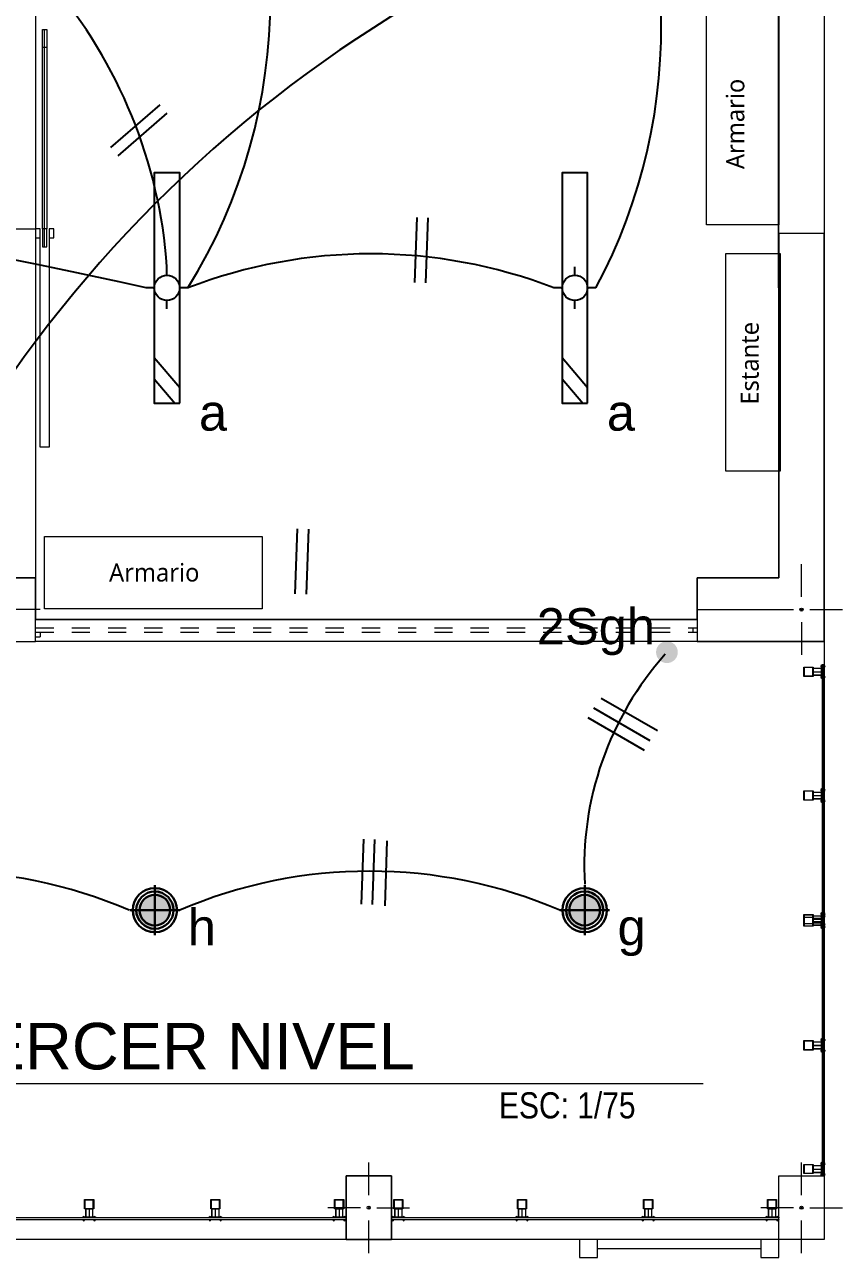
# Model space of a CAD drawing. Header units: metres. Extents: x -17 to 101, y 0 to 79.
# Drawn here: x 30.81 to 35.32, y 19.44 to 26.24 of the extents above; entities that cross this region are included whole.
import ezdxf

# ---------------------------------------------------------------- set-up
doc = ezdxf.new("R2010")
doc.units = ezdxf.units.M
doc.set_wipeout_variables(frame=1)
for name, pattern in [('CONTINUA', [0]), ('DASHED2', [0.375, 0.25, -0.125]), ('HIDDEN2', [0.1875, 0.125, -0.0625])]:
    doc.linetypes.add(name, pattern=pattern)
for name, color, linetype, lineweight in [('ALUMBRADO', 1, 'Continuous', 30), ('Cotas varias El', 253, 'Continuous', 13), ('TOMACORRIENTE', 5, 'HIDDEN2', 30)]:
    doc.layers.add(name, color=color, linetype=linetype, lineweight=lineweight)
doc.styles.add('fina', font='techl___.ttf')
doc.styles.add('Generales', font='trebuc.ttf', dxfattribs={"height": 0.1})
doc.styles.get("Standard").update_dxf_attribs({"font": 'arial.ttf'})
doc.styles.add('TITULOS', font='swissek.ttf')

# ---------------------------------------------------------------- blocks, each defined once
blk = doc.blocks.new('ADOSADO')
at = {"color": 1, "lineweight": 25}
blk.add_wipeout([(-0.63, 0.015), (0.64, 0.015), (0.64, 0.155), (-0.63, 0.155)], dxfattribs=at).dxf.layer = 'ALUMBRADO'
at = {"layer": 'ALUMBRADO', "color": 1, "lineweight": 25}
blk.add_lwpolyline([(-0.63, 0.015), (0.64, 0.015), (0.64, 0.155), (-0.63, 0.155)], close=True, dxfattribs=at)
at = {"layer": 'ALUMBRADO', "lineweight": 25}
for points in [[(-0.4959, 0.155), (-0.63, 0.0409)], [(-0.3794, 0.155), (-0.5438, 0.015)], [(0.005, 0.1548), (0.005, 0.2007)], [(-0.1107, 0.085), (-0.0648, 0.085)], [(0.0748, 0.085), (0.1207, 0.085)], [(0.005, -0.0307), (0.005, 0.0152)]]:
    blk.add_lwpolyline(points, dxfattribs=at)
blk.add_circle((0.005, 0.085), 0.0698, dxfattribs=at)
blk = doc.blocks.new('LED PASILLO')
at = {"layer": 'ALUMBRADO'}
h = blk.add_hatch(color=202, dxfattribs=at)
h.dxf.hatch_style = 1
edge = h.paths.add_edge_path()
edge.add_line((0, 0.1376), (0, -0.1376))
edge.add_line((-0.1376, 0), (0.1376, 0))
edge = h.paths.add_edge_path()
edge.add_line((0, 0), (0, 0.0845))
edge.add_arc((0, 0), 0.0845, 90, 180)
edge.add_line((-0.0845, 0), (0, 0))
edge = h.paths.add_edge_path()
edge.add_line((0.0845, 0), (0, 0))
edge.add_line((0, 0), (0, -0.0845))
edge.add_arc((0, 0), 0.0845, 270, 360)
at = {"layer": 'ALUMBRADO', "color": 202}
for points in [[(0, 0.1376), (0, -0.1376)], [(-0.1376, 0), (0.1376, 0)]]:
    blk.add_lwpolyline(points, dxfattribs=at)
for radius in [0.1222, 0.1028, 0.0845]:
    blk.add_circle((0, 0), radius, dxfattribs=at)

msp = doc.modelspace()

# ---------------------------------------------------------------- hatches: boundary and pattern name
at = {"layer": 'ALUMBRADO', "lineweight": 25}
h = msp.add_hatch(color=102, dxfattribs=at)
h.dxf.hatch_style = 1
h.paths.add_polyline_path([(34.2911, 22.7741, -1), (34.4111, 22.7741, -1)])

# ---------------------------------------------------------------- linework, layer by layer
at = {"layer": 'ALUMBRADO', "color": 114, "lineweight": 25}
for points in [[(31.2837, 25.5594), (31.5551, 25.7943)], [(31.3238, 25.5128), (31.5952, 25.7477)], [(32.9607, 24.8139), (32.9731, 25.1726)], [(33.0221, 24.8116), (33.0345, 25.1703)], [(32.3014, 23.0968), (32.3138, 23.4554)], [(32.3628, 23.0945), (32.3752, 23.4532)], [(34.2996, 22.34), (33.9887, 22.5193)], [(34.259, 22.2853), (33.9481, 22.4646)], [(34.2281, 22.2321), (33.9172, 22.4115)], [(32.6663, 21.3838), (32.6787, 21.7425)], [(32.7277, 21.3815), (32.7401, 21.7402)], [(32.7963, 21.3749), (32.8086, 21.7336)]]:
    msp.add_lwpolyline(points, dxfattribs=at)
at = {"layer": 'ALUMBRADO', "lineweight": 25}
for centre, radius, start, end in [((35.6553, 21.5902), 1.7605, 138.25876, 183.1468), ((30.3371, 18.905), 2.6607, 66.80916, 113.19026), ((32.7121, 18.905), 2.6607, 66.80916, 113.19026)]:
    msp.add_arc(centre, radius, start, end, dxfattribs=at)
at = {"layer": 'Cotas varias El', "linetype": 'Continuous'}
for p, q in [((30.9186, 25.0098), (30.9186, 26.2098)), ((30.9061, 25.1098), (30.9061, 26.1098)), ((30.9311, 26.1098), (30.9311, 25.1098)), ((30.9186, 25.1848), (30.9186, 25.8348)), ((30.8936, 25.1098), (30.8686, 25.1098)), ((30.8686, 25.1098), (30.8686, 25.0598)), ((30.8936, 25.0598), (30.8936, 25.1098)), ((30.9686, 25.1098), (30.9436, 25.1098)), ((30.9436, 25.1098), (30.9436, 25.0598)), ((30.9686, 25.0598), (30.9686, 25.1098)), ((30.8686, 25.0598), (30.8936, 25.0598)), ((30.8686, 25.0598), (30.8936, 25.0598)), ((30.8686, 25.0598), (30.8936, 25.0598)), ((30.8936, 23.9048), (30.8936, 25.0598)), ((30.9436, 25.0598), (30.9436, 23.9048)), ((30.9436, 25.0598), (30.9686, 25.0598)), ((30.9436, 25.0598), (30.9686, 25.0598)), ((30.9436, 25.0598), (30.9686, 25.0598)), ((30.9436, 23.9048), (30.8936, 23.9048)), ((35.0936, 23.0789), (35.0936, 23.2589)), ((30.8686, 22.8339), (30.8686, 23.0839)), ((30.8936, 23.0089), (30.3636, 23.0089)), ((34.5186, 23.0089), (35.0486, 23.0089)), ((35.1386, 23.0089), (35.3186, 23.0089)), ((34.5186, 22.9539), (30.8686, 22.9539)), ((35.0936, 22.9389), (35.0936, 22.7589)), ((30.8686, 22.8839), (30.8936, 22.8839)), ((30.8686, 22.8339), (30.8686, 22.8589)), ((30.8686, 22.8589), (30.8936, 22.8589)), ((30.8686, 22.8339), (30.8686, 22.8589)), ((30.8936, 22.8839), (30.8936, 22.8589)), ((34.4936, 22.9091), (34.4936, 22.8841)), ((34.5186, 22.8339), (30.8686, 22.8339)), ((30.8936, 22.8339), (30.8686, 22.8339)), ((32.7061, 19.779), (32.7061, 19.959)), ((35.0936, 19.7789), (35.0936, 19.9589)), ((32.6611, 19.709), (32.4811, 19.709)), ((32.7511, 19.709), (32.9311, 19.709)), ((35.0486, 19.7089), (34.8686, 19.7089)), ((35.1386, 19.7089), (35.3186, 19.7089)), ((32.7061, 19.459), (32.7061, 19.639)), ((35.0936, 19.4589), (35.0936, 19.6389)), ((33.8686, 19.5339), (33.8686, 19.435)), ((33.9675, 19.5339), (33.8686, 19.5339)), ((33.9675, 19.435), (33.9675, 19.5339)), ((34.8697, 19.5339), (34.8697, 19.435)), ((34.9686, 19.5339), (34.8697, 19.5339)), ((34.9686, 19.435), (34.9686, 19.5339)), ((33.8686, 19.435), (33.9675, 19.435)), ((34.8697, 19.435), (34.9686, 19.435))]:
    msp.add_line(p, q, dxfattribs=at)
at = {"layer": 'Cotas varias El', "linetype": 'DASHED2', "ltscale": 0.3}
for p, q in [((30.8686, 22.9091), (34.5186, 22.9091)), ((30.8686, 22.8841), (34.5186, 22.8841))]:
    msp.add_line(p, q, dxfattribs=at)
at = {"layer": 'Cotas varias El'}
for p, q in [((35.1573, 22.6471), (35.1573, 22.6852)), ((35.1573, 22.6852), (35.204, 22.6852)), ((35.1573, 22.6852), (35.204, 22.6852)), ((35.1573, 22.6471), (35.1573, 22.6852)), ((35.1573, 22.6852), (35.204, 22.6852)), ((35.1573, 22.6852), (35.204, 22.6852)), ((35.1573, 22.6662), (35.204, 22.6662)), ((35.1573, 22.6662), (35.204, 22.6662)), ((35.204, 22.6852), (35.204, 22.6471)), ((35.204, 22.6852), (35.204, 22.6471)), ((35.204, 22.6471), (35.1573, 22.6471)), ((35.1573, 22.6471), (35.204, 22.6471)), ((35.204, 22.6471), (35.1573, 22.6471)), ((35.1573, 22.6471), (35.204, 22.6471)), ((35.1573, 21.9642), (35.1573, 22.0023)), ((35.1573, 22.0023), (35.204, 22.0023)), ((35.1573, 22.0023), (35.204, 22.0023)), ((35.1573, 21.9642), (35.1573, 22.0023)), ((35.1573, 22.0023), (35.204, 22.0023)), ((35.1573, 22.0023), (35.204, 22.0023)), ((35.1573, 21.9642), (35.1573, 22.0023)), ((35.1573, 22.0023), (35.204, 22.0023)), ((35.1573, 22.0023), (35.204, 22.0023)), ((35.1573, 21.9642), (35.1573, 22.0023)), ((35.1573, 22.0023), (35.204, 22.0023)), ((35.1573, 22.0023), (35.204, 22.0023)), ((35.1573, 21.9833), (35.204, 21.9833)), ((35.1573, 21.9833), (35.204, 21.9833)), ((35.1573, 21.9833), (35.204, 21.9833)), ((35.1573, 21.9833), (35.204, 21.9833)), ((35.204, 22.0023), (35.204, 21.9642)), ((35.204, 22.0023), (35.204, 21.9642)), ((35.204, 22.0023), (35.204, 21.9642)), ((35.204, 22.0023), (35.204, 21.9642)), ((35.204, 21.9642), (35.1573, 21.9642)), ((35.1573, 21.9642), (35.204, 21.9642)), ((35.204, 21.9642), (35.1573, 21.9642)), ((35.1573, 21.9642), (35.204, 21.9642)), ((35.204, 21.9642), (35.1573, 21.9642)), ((35.1573, 21.9642), (35.204, 21.9642)), ((35.204, 21.9642), (35.1573, 21.9642)), ((35.1573, 21.9642), (35.204, 21.9642)), ((35.1573, 21.2813), (35.1573, 21.3194)), ((35.1573, 21.3194), (35.204, 21.3194)), ((35.1573, 21.3194), (35.204, 21.3194)), ((35.1573, 21.2813), (35.1573, 21.3194)), ((35.1573, 21.3194), (35.204, 21.3194)), ((35.1573, 21.3194), (35.204, 21.3194)), ((35.1573, 21.2682), (35.1573, 21.3063)), ((35.1573, 21.3063), (35.204, 21.3063)), ((35.1573, 21.3063), (35.204, 21.3063)), ((35.1573, 21.2682), (35.1573, 21.3063)), ((35.1573, 21.3063), (35.204, 21.3063)), ((35.1573, 21.3063), (35.204, 21.3063)), ((35.1573, 21.3004), (35.204, 21.3004)), ((35.1573, 21.3004), (35.204, 21.3004)), ((35.204, 21.3194), (35.204, 21.2813)), ((35.204, 21.3194), (35.204, 21.2813)), ((35.204, 21.3063), (35.204, 21.2682)), ((35.204, 21.3063), (35.204, 21.2682)), ((35.1573, 21.2873), (35.204, 21.2873)), ((35.1573, 21.2873), (35.204, 21.2873)), ((35.204, 21.2813), (35.1573, 21.2813)), ((35.1573, 21.2813), (35.204, 21.2813)), ((35.204, 21.2813), (35.1573, 21.2813)), ((35.1573, 21.2813), (35.204, 21.2813)), ((35.204, 21.2682), (35.1573, 21.2682)), ((35.1573, 21.2682), (35.204, 21.2682)), ((35.204, 21.2682), (35.1573, 21.2682)), ((35.1573, 21.2682), (35.204, 21.2682)), ((35.1573, 20.5862), (35.1573, 20.6243)), ((35.1573, 20.6243), (35.204, 20.6243)), ((35.1573, 20.6243), (35.204, 20.6243)), ((35.1573, 20.5862), (35.1573, 20.6243)), ((35.1573, 20.6243), (35.204, 20.6243)), ((35.1573, 20.6243), (35.204, 20.6243)), ((35.1573, 20.5853), (35.1573, 20.6234)), ((35.1573, 20.6234), (35.204, 20.6234)), ((35.1573, 20.6234), (35.204, 20.6234)), ((35.1573, 20.5853), (35.1573, 20.6234)), ((35.1573, 20.6234), (35.204, 20.6234)), ((35.1573, 20.6234), (35.204, 20.6234)), ((35.204, 20.6239), (35.204, 20.5858)), ((35.204, 20.6239), (35.204, 20.5858)), ((35.204, 20.6234), (35.204, 20.5853)), ((35.204, 20.6234), (35.204, 20.5853)), ((35.1573, 20.6053), (35.204, 20.6053)), ((35.1573, 20.6053), (35.204, 20.6053)), ((35.1573, 20.6044), (35.204, 20.6044)), ((35.1573, 20.6044), (35.204, 20.6044)), ((35.204, 20.5862), (35.1573, 20.5862)), ((35.1573, 20.5862), (35.204, 20.5862)), ((35.204, 20.5862), (35.1573, 20.5862)), ((35.1573, 20.5862), (35.204, 20.5862)), ((35.204, 20.5853), (35.1573, 20.5853)), ((35.1573, 20.5853), (35.204, 20.5853)), ((35.204, 20.5853), (35.1573, 20.5853)), ((35.1573, 20.5853), (35.204, 20.5853)), ((35.1573, 19.9033), (35.1573, 19.9414)), ((35.1573, 19.9414), (35.204, 19.9414)), ((35.1573, 19.9414), (35.204, 19.9414)), ((35.1573, 19.9033), (35.1573, 19.9414)), ((35.1573, 19.9414), (35.204, 19.9414)), ((35.1573, 19.9414), (35.204, 19.9414)), ((35.204, 19.941), (35.204, 19.9029)), ((35.204, 19.941), (35.204, 19.9029)), ((35.1573, 19.9224), (35.204, 19.9224)), ((35.1573, 19.9224), (35.204, 19.9224)), ((35.204, 19.9033), (35.1573, 19.9033)), ((35.1573, 19.9033), (35.204, 19.9033)), ((35.204, 19.9033), (35.1573, 19.9033)), ((35.1573, 19.9033), (35.204, 19.9033)), ((31.1451, 19.7026), (31.1832, 19.7026)), ((31.1451, 19.6559), (31.1451, 19.7026)), ((31.1451, 19.7026), (31.1451, 19.6559)), ((31.1451, 19.7026), (31.1832, 19.7026)), ((31.1451, 19.6559), (31.1451, 19.7026)), ((31.1451, 19.7026), (31.1451, 19.6559)), ((31.1641, 19.7026), (31.1641, 19.6559)), ((31.1641, 19.7026), (31.1641, 19.6559)), ((31.1832, 19.7026), (31.1832, 19.6559)), ((31.1832, 19.7026), (31.1832, 19.6559)), ((31.1832, 19.7026), (31.1832, 19.6559)), ((31.1832, 19.7026), (31.1832, 19.6559)), ((31.8411, 19.7026), (31.8792, 19.7026)), ((31.8411, 19.6559), (31.8411, 19.7026)), ((31.8411, 19.7026), (31.8411, 19.6559)), ((31.8411, 19.7026), (31.8792, 19.7026)), ((31.8411, 19.6559), (31.8411, 19.7026)), ((31.8411, 19.7026), (31.8411, 19.6559)), ((31.8601, 19.7026), (31.8601, 19.6559)), ((31.8601, 19.7026), (31.8601, 19.6559)), ((31.8792, 19.7026), (31.8792, 19.6559)), ((31.8792, 19.7026), (31.8792, 19.6559)), ((31.8792, 19.7026), (31.8792, 19.6559)), ((31.8792, 19.7026), (31.8792, 19.6559)), ((32.524, 19.7026), (32.5621, 19.7026)), ((32.524, 19.6559), (32.524, 19.7026)), ((32.524, 19.7026), (32.524, 19.6559)), ((32.524, 19.7026), (32.5621, 19.7026)), ((32.524, 19.6559), (32.524, 19.7026)), ((32.524, 19.7026), (32.524, 19.6559)), ((32.543, 19.7026), (32.543, 19.6559)), ((32.543, 19.7026), (32.543, 19.6559)), ((32.5621, 19.7026), (32.5621, 19.6559)), ((32.5621, 19.7026), (32.5621, 19.6559)), ((32.5621, 19.7026), (32.5621, 19.6559)), ((32.5621, 19.7026), (32.5621, 19.6559)), ((32.8506, 19.7026), (32.8887, 19.7026)), ((32.8506, 19.6559), (32.8506, 19.7026)), ((32.8506, 19.7026), (32.8506, 19.6559)), ((32.8506, 19.7026), (32.8887, 19.7026)), ((32.8506, 19.6559), (32.8506, 19.7026)), ((32.8506, 19.7026), (32.8506, 19.6559)), ((32.8696, 19.7026), (32.8696, 19.6559)), ((32.8696, 19.7026), (32.8696, 19.6559)), ((32.8887, 19.7026), (32.8887, 19.6559)), ((32.8887, 19.7026), (32.8887, 19.6559)), ((32.8887, 19.7026), (32.8887, 19.6559)), ((32.8887, 19.7026), (32.8887, 19.6559)), ((33.5326, 19.7026), (33.5707, 19.7026)), ((33.5326, 19.6559), (33.5326, 19.7026)), ((33.5326, 19.7026), (33.5326, 19.6559)), ((33.5326, 19.7026), (33.5707, 19.7026)), ((33.5326, 19.6559), (33.5326, 19.7026)), ((33.5326, 19.7026), (33.5326, 19.6559)), ((33.5516, 19.7026), (33.5516, 19.6559)), ((33.5516, 19.7026), (33.5516, 19.6559)), ((33.5707, 19.7026), (33.5707, 19.6559)), ((33.5707, 19.7026), (33.5707, 19.6559)), ((33.5707, 19.7026), (33.5707, 19.6559)), ((33.5707, 19.7026), (33.5707, 19.6559)), ((34.2286, 19.7026), (34.2667, 19.7026)), ((34.2286, 19.6559), (34.2286, 19.7026)), ((34.2286, 19.7026), (34.2286, 19.6559)), ((34.2286, 19.7026), (34.2667, 19.7026)), ((34.2286, 19.6559), (34.2286, 19.7026)), ((34.2286, 19.7026), (34.2286, 19.6559)), ((34.2476, 19.7026), (34.2476, 19.6559)), ((34.2476, 19.7026), (34.2476, 19.6559)), ((34.2667, 19.7026), (34.2667, 19.6559)), ((34.2667, 19.7026), (34.2667, 19.6559)), ((34.2667, 19.7026), (34.2667, 19.6559)), ((34.2667, 19.7026), (34.2667, 19.6559)), ((34.9115, 19.7026), (34.9496, 19.7026)), ((34.9115, 19.6559), (34.9115, 19.7026)), ((34.9115, 19.7026), (34.9115, 19.6559)), ((34.9115, 19.7026), (34.9496, 19.7026)), ((34.9115, 19.6559), (34.9115, 19.7026)), ((34.9115, 19.7026), (34.9115, 19.6559)), ((34.9305, 19.7026), (34.9305, 19.6559)), ((34.9305, 19.7026), (34.9305, 19.6559)), ((34.9496, 19.7026), (34.9496, 19.6559)), ((34.9496, 19.7026), (34.9496, 19.6559)), ((34.9496, 19.7026), (34.9496, 19.6559)), ((34.9496, 19.7026), (34.9496, 19.6559)), ((31.1832, 19.6559), (31.1451, 19.6559)), ((31.1832, 19.6559), (31.1451, 19.6559)), ((31.8792, 19.6559), (31.8411, 19.6559)), ((31.8792, 19.6559), (31.8411, 19.6559)), ((32.5621, 19.6559), (32.524, 19.6559)), ((32.5621, 19.6559), (32.524, 19.6559)), ((32.8883, 19.6559), (32.8502, 19.6559)), ((32.8883, 19.6559), (32.8502, 19.6559)), ((33.5707, 19.6559), (33.5326, 19.6559)), ((33.5707, 19.6559), (33.5326, 19.6559)), ((34.2667, 19.6559), (34.2286, 19.6559)), ((34.2667, 19.6559), (34.2286, 19.6559)), ((34.9496, 19.6559), (34.9115, 19.6559)), ((34.9496, 19.6559), (34.9115, 19.6559))]:
    msp.add_line(p, q, dxfattribs=at)
at = {"layer": 'Cotas varias El', "ltscale": 1.3}
msp.add_line((28.8729, 20.394), (34.5505, 20.394), dxfattribs=at)
at = {"layer": 'Cotas varias El', "ltscale": 0.05}
msp.add_lwpolyline([(35.2186, 28.3839), (35.2186, 25.0839), (34.9686, 25.0839), (34.9686, 28.3839)], close=True, dxfattribs=at)
at = {"layer": 'Cotas varias El'}
for points in [[(30.8687, 26.3098), (30.8687, 22.9539), (34.5186, 22.9539), (34.5186, 23.1839), (34.9686, 23.1839), (34.9663, 26.3839)], [(34.5686, 25.1313), (34.5686, 26.3313), (34.9686, 26.3313), (34.9686, 25.1313), (34.5686, 25.1313)], [(34.5186, 22.9539), (34.5186, 23.1839), (34.9686, 23.1839), (34.9686, 25.0839)], [(35.2186, 25.0839), (35.2186, 22.8339), (34.5186, 22.8339)], [(34.6751, 23.773), (34.6751, 24.973), (34.9751, 24.973), (34.9751, 23.773), (34.6751, 23.773)], [(32.1188, 23.0129), (30.9188, 23.0129), (30.9188, 23.4129), (32.1188, 23.4129), (32.1188, 23.0129)], [(29.7686, 22.9539), (29.7686, 23.1839), (30.8686, 23.1839), (30.8686, 22.9539)], [(35.2186, 22.8339), (35.2186, 19.5339), (6.4186, 19.5339), (6.4186, 22.8339)]]:
    msp.add_lwpolyline(points, dxfattribs=at)
at = {"layer": 'Cotas varias El', "linetype": 'Continuous'}
for points in [[(30.9311, 26.2098), (30.9311, 26.1098), (30.9061, 26.1098), (30.9061, 26.2098)], [(30.9311, 25.0098), (30.9311, 25.1098), (30.9061, 25.1098), (30.9061, 25.0098)], [(35.2186, 22.8339), (35.2186, 25.0839), (34.9686, 25.0839), (34.9686, 23.1839), (34.5186, 23.1839), (34.5186, 22.8339)], [(29.7686, 22.8339), (30.8686, 22.8339), (30.8686, 23.1839), (29.7686, 23.1839)], [(32.8311, 19.534), (32.5811, 19.534), (32.5811, 19.884), (32.8311, 19.884)], [(35.2186, 19.5339), (34.9686, 19.5339), (34.9686, 19.8839), (35.2186, 19.8839)]]:
    msp.add_lwpolyline(points, close=True, dxfattribs=at)
at = {"layer": 'Cotas varias El'}
for points in [[(28.588, 24.9898), (28.588, 25.1098), (30.8686, 25.1098), (30.8686, 23.1839), (30.7486, 23.1839), (30.7486, 24.9898)], [(35.2153, 20.5668), (35.2153, 22.7043), (35.2073, 22.7043), (35.2073, 20.5668)], [(35.2153, 19.8839), (35.2153, 22.0214), (35.2073, 22.0214), (35.2073, 19.8839)], [(35.1573, 20.6307), (35.1573, 20.6284), (35.1573, 20.5799), (35.155, 20.5799), (35.1088, 20.5799), (35.1065, 20.5799), (35.1065, 20.6307), (35.1088, 20.6307)], [(35.155, 20.6284), (35.1088, 20.6284), (35.1088, 20.5822), (35.155, 20.5822)], [(35.1573, 19.9478), (35.1573, 19.9455), (35.1573, 19.897), (35.155, 19.897), (35.1088, 19.897), (35.1065, 19.897), (35.1065, 19.9478), (35.1088, 19.9478)], [(35.155, 19.9455), (35.1088, 19.9455), (35.1088, 19.8993), (35.155, 19.8993)], [(32.8311, 19.884), (32.5811, 19.884), (32.5811, 19.534), (32.8311, 19.534)], [(34.9686, 19.8839), (35.2186, 19.8839), (35.2186, 19.5339), (34.9686, 19.5339)], [(32.895, 19.7026), (32.8927, 19.7026), (32.8442, 19.7026), (32.8442, 19.7049), (32.8442, 19.7511), (32.8442, 19.7534), (32.895, 19.7534), (32.895, 19.7511)], [(32.8927, 19.7049), (32.8927, 19.7511), (32.8465, 19.7511), (32.8465, 19.7049)], [(30.4436, 19.6446), (32.5811, 19.6446), (32.5811, 19.6526), (30.4436, 19.6526)], [(32.8311, 19.6446), (34.9686, 19.6446), (34.9686, 19.6526), (32.8311, 19.6526)]]:
    msp.add_lwpolyline(points, close=True, dxfattribs=at)
at = {"layer": 'Cotas varias El', "flags": 128}
for points in [[(35.1573, 22.6916), (35.1573, 22.6893), (35.1573, 22.6408), (35.155, 22.6408), (35.1088, 22.6408), (35.1065, 22.6408), (35.1065, 22.6916), (35.1088, 22.6916)], [(35.155, 22.6893), (35.1088, 22.6893), (35.1088, 22.6431), (35.155, 22.6431)], [(35.2063, 22.7043), (35.2063, 22.6535), (35.2063, 22.6281), (35.204, 22.6281), (35.204, 22.6535), (35.204, 22.7043)], [(35.2063, 22.7043), (35.2063, 22.6281), (35.204, 22.6281), (35.204, 22.7043)], [(35.2186, 22.7043), (35.2186, 22.6281), (35.2163, 22.6281), (35.2163, 22.7043)], [(35.2186, 22.7043), (35.2186, 22.6281), (35.2163, 22.6281), (35.2163, 22.7043)], [(35.1573, 22.0087), (35.1573, 22.0064), (35.1573, 21.9579), (35.155, 21.9579), (35.1088, 21.9579), (35.1065, 21.9579), (35.1065, 22.0087), (35.1088, 22.0087)], [(35.1573, 22.0087), (35.1573, 22.0064), (35.1573, 21.9579), (35.155, 21.9579), (35.1088, 21.9579), (35.1065, 21.9579), (35.1065, 22.0087), (35.1088, 22.0087)], [(35.155, 22.0064), (35.1088, 22.0064), (35.1088, 21.9602), (35.155, 21.9602)], [(35.155, 22.0064), (35.1088, 22.0064), (35.1088, 21.9602), (35.155, 21.9602)], [(35.2063, 22.0214), (35.2063, 21.9706), (35.2063, 21.9452), (35.204, 21.9452), (35.204, 21.9706), (35.204, 22.0214)], [(35.2063, 22.0214), (35.2063, 21.9452), (35.204, 21.9452), (35.204, 22.0214)], [(35.2063, 22.0214), (35.2063, 21.9706), (35.2063, 21.9452), (35.204, 21.9452), (35.204, 21.9706), (35.204, 22.0214)], [(35.2063, 22.0214), (35.2063, 21.9452), (35.204, 21.9452), (35.204, 22.0214)], [(35.2186, 22.0214), (35.2186, 21.9452), (35.2163, 21.9452), (35.2163, 22.0214)], [(35.2186, 22.0214), (35.2186, 21.9452), (35.2163, 21.9452), (35.2163, 22.0214)], [(35.2186, 22.0214), (35.2186, 21.9452), (35.2163, 21.9452), (35.2163, 22.0214)], [(35.2186, 22.0214), (35.2186, 21.9452), (35.2163, 21.9452), (35.2163, 22.0214)], [(35.1573, 21.3258), (35.1573, 21.3235), (35.1573, 21.275), (35.155, 21.275), (35.1088, 21.275), (35.1065, 21.275), (35.1065, 21.3258), (35.1088, 21.3258)], [(35.1573, 21.3127), (35.1573, 21.3104), (35.1573, 21.2619), (35.155, 21.2619), (35.1088, 21.2619), (35.1065, 21.2619), (35.1065, 21.3127), (35.1088, 21.3127)], [(35.155, 21.3235), (35.1088, 21.3235), (35.1088, 21.2773), (35.155, 21.2773)], [(35.155, 21.3104), (35.1088, 21.3104), (35.1088, 21.2642), (35.155, 21.2642)], [(35.2063, 21.3385), (35.2063, 21.2877), (35.2063, 21.2623), (35.204, 21.2623), (35.204, 21.2877), (35.204, 21.3385)], [(35.2063, 21.3385), (35.2063, 21.2623), (35.204, 21.2623), (35.204, 21.3385)], [(35.2063, 21.3254), (35.2063, 21.2746), (35.2063, 21.2492), (35.204, 21.2492), (35.204, 21.2746), (35.204, 21.3254)], [(35.2063, 21.3254), (35.2063, 21.2492), (35.204, 21.2492), (35.204, 21.3254)], [(35.2186, 21.3385), (35.2186, 21.2623), (35.2163, 21.2623), (35.2163, 21.3385)], [(35.2186, 21.3385), (35.2186, 21.2623), (35.2163, 21.2623), (35.2163, 21.3385)], [(35.2186, 21.3254), (35.2186, 21.2492), (35.2163, 21.2492), (35.2163, 21.3254)], [(35.2186, 21.3254), (35.2186, 21.2492), (35.2163, 21.2492), (35.2163, 21.3254)], [(35.1573, 20.6298), (35.1573, 20.6275), (35.1573, 20.579), (35.155, 20.579), (35.1088, 20.579), (35.1065, 20.579), (35.1065, 20.6298), (35.1088, 20.6298)], [(35.155, 20.6275), (35.1088, 20.6275), (35.1088, 20.5813), (35.155, 20.5813)], [(35.2063, 20.643), (35.2063, 20.5922), (35.2063, 20.5668), (35.204, 20.5668), (35.204, 20.5922), (35.204, 20.643)], [(35.2063, 20.643), (35.2063, 20.5668), (35.204, 20.5668), (35.204, 20.643)], [(35.2063, 20.6425), (35.2063, 20.5917), (35.2063, 20.5663), (35.204, 20.5663), (35.204, 20.5917), (35.204, 20.6425)], [(35.2063, 20.6425), (35.2063, 20.5663), (35.204, 20.5663), (35.204, 20.6425)], [(35.2186, 20.643), (35.2186, 20.5668), (35.2163, 20.5668), (35.2163, 20.643)], [(35.2186, 20.643), (35.2186, 20.5668), (35.2163, 20.5668), (35.2163, 20.643)], [(35.2186, 20.6425), (35.2186, 20.5663), (35.2163, 20.5663), (35.2163, 20.6425)], [(35.2186, 20.6425), (35.2186, 20.5663), (35.2163, 20.5663), (35.2163, 20.6425)], [(35.2063, 19.9601), (35.2063, 19.9093), (35.2063, 19.8839), (35.204, 19.8839), (35.204, 19.9093), (35.204, 19.9601)], [(35.2063, 19.9601), (35.2063, 19.8839), (35.204, 19.8839), (35.204, 19.9601)], [(35.2186, 19.9601), (35.2186, 19.8839), (35.2163, 19.8839), (35.2163, 19.9601)], [(35.2186, 19.9601), (35.2186, 19.8839), (35.2163, 19.8839), (35.2163, 19.9601)], [(31.1895, 19.7026), (31.1872, 19.7026), (31.1387, 19.7026), (31.1387, 19.7049), (31.1387, 19.7511), (31.1387, 19.7534), (31.1895, 19.7534), (31.1895, 19.7511)], [(31.1872, 19.7049), (31.1872, 19.7511), (31.141, 19.7511), (31.141, 19.7049)], [(31.8855, 19.7026), (31.8832, 19.7026), (31.8347, 19.7026), (31.8347, 19.7049), (31.8347, 19.7511), (31.8347, 19.7534), (31.8855, 19.7534), (31.8855, 19.7511)], [(31.8832, 19.7049), (31.8832, 19.7511), (31.837, 19.7511), (31.837, 19.7049)], [(32.5684, 19.7026), (32.5661, 19.7026), (32.5176, 19.7026), (32.5176, 19.7049), (32.5176, 19.7511), (32.5176, 19.7534), (32.5684, 19.7534), (32.5684, 19.7511)], [(32.5661, 19.7049), (32.5661, 19.7511), (32.5199, 19.7511), (32.5199, 19.7049)], [(33.577, 19.7026), (33.5747, 19.7026), (33.5262, 19.7026), (33.5262, 19.7049), (33.5262, 19.7511), (33.5262, 19.7534), (33.577, 19.7534), (33.577, 19.7511)], [(33.5747, 19.7049), (33.5747, 19.7511), (33.5285, 19.7511), (33.5285, 19.7049)], [(34.273, 19.7026), (34.2707, 19.7026), (34.2222, 19.7026), (34.2222, 19.7049), (34.2222, 19.7511), (34.2222, 19.7534), (34.273, 19.7534), (34.273, 19.7511)], [(34.2707, 19.7049), (34.2707, 19.7511), (34.2245, 19.7511), (34.2245, 19.7049)], [(34.9559, 19.7026), (34.9536, 19.7026), (34.9051, 19.7026), (34.9051, 19.7049), (34.9051, 19.7511), (34.9051, 19.7534), (34.9559, 19.7534), (34.9559, 19.7511)], [(34.9536, 19.7049), (34.9536, 19.7511), (34.9074, 19.7511), (34.9074, 19.7049)], [(31.2022, 19.6536), (31.1514, 19.6536), (31.126, 19.6536), (31.126, 19.6559), (31.1514, 19.6559), (31.2022, 19.6559)], [(31.2022, 19.6536), (31.126, 19.6536), (31.126, 19.6559), (31.2022, 19.6559)], [(31.2022, 19.6413), (31.126, 19.6413), (31.126, 19.6436), (31.2022, 19.6436)], [(31.2022, 19.6413), (31.126, 19.6413), (31.126, 19.6436), (31.2022, 19.6436)], [(31.8982, 19.6536), (31.8474, 19.6536), (31.822, 19.6536), (31.822, 19.6559), (31.8474, 19.6559), (31.8982, 19.6559)], [(31.8982, 19.6536), (31.822, 19.6536), (31.822, 19.6559), (31.8982, 19.6559)], [(31.8982, 19.6413), (31.822, 19.6413), (31.822, 19.6436), (31.8982, 19.6436)], [(31.8982, 19.6413), (31.822, 19.6413), (31.822, 19.6436), (31.8982, 19.6436)], [(32.5811, 19.6536), (32.5303, 19.6536), (32.5049, 19.6536), (32.5049, 19.6559), (32.5303, 19.6559), (32.5811, 19.6559)], [(32.5811, 19.6536), (32.5049, 19.6536), (32.5049, 19.6559), (32.5811, 19.6559)], [(32.5811, 19.6413), (32.5049, 19.6413), (32.5049, 19.6436), (32.5811, 19.6436)], [(32.5811, 19.6413), (32.5049, 19.6413), (32.5049, 19.6436), (32.5811, 19.6436)], [(32.9073, 19.6536), (32.8565, 19.6536), (32.8311, 19.6536), (32.8311, 19.6559), (32.8565, 19.6559), (32.9073, 19.6559)], [(32.9073, 19.6536), (32.8311, 19.6536), (32.8311, 19.6559), (32.9073, 19.6559)], [(32.9073, 19.6413), (32.8311, 19.6413), (32.8311, 19.6436), (32.9073, 19.6436)], [(32.9073, 19.6413), (32.8311, 19.6413), (32.8311, 19.6436), (32.9073, 19.6436)], [(33.5897, 19.6536), (33.5389, 19.6536), (33.5135, 19.6536), (33.5135, 19.6559), (33.5389, 19.6559), (33.5897, 19.6559)], [(33.5897, 19.6536), (33.5135, 19.6536), (33.5135, 19.6559), (33.5897, 19.6559)], [(33.5897, 19.6413), (33.5135, 19.6413), (33.5135, 19.6436), (33.5897, 19.6436)], [(33.5897, 19.6413), (33.5135, 19.6413), (33.5135, 19.6436), (33.5897, 19.6436)], [(34.2857, 19.6536), (34.2349, 19.6536), (34.2095, 19.6536), (34.2095, 19.6559), (34.2349, 19.6559), (34.2857, 19.6559)], [(34.2857, 19.6536), (34.2095, 19.6536), (34.2095, 19.6559), (34.2857, 19.6559)], [(34.2857, 19.6413), (34.2095, 19.6413), (34.2095, 19.6436), (34.2857, 19.6436)], [(34.2857, 19.6413), (34.2095, 19.6413), (34.2095, 19.6436), (34.2857, 19.6436)], [(34.9686, 19.6536), (34.9178, 19.6536), (34.8924, 19.6536), (34.8924, 19.6559), (34.9178, 19.6559), (34.9686, 19.6559)], [(34.9686, 19.6536), (34.8924, 19.6536), (34.8924, 19.6559), (34.9686, 19.6559)], [(34.9686, 19.6413), (34.8924, 19.6413), (34.8924, 19.6436), (34.9686, 19.6436)], [(34.9686, 19.6413), (34.8924, 19.6413), (34.8924, 19.6436), (34.9686, 19.6436)]]:
    msp.add_lwpolyline(points, close=True, dxfattribs=at)
at = {"layer": 'Cotas varias El', "linetype": 'Continuous', "flags": 128}
for points in [[(34.8696, 19.5339), (33.9675, 19.5339)], [(33.9675, 19.4845), (34.8696, 19.4845)]]:
    msp.add_lwpolyline(points, dxfattribs=at)
at = {"layer": 'Cotas varias El', "linetype": 'Continuous'}
for centre in [(35.0936, 23.0089), (32.7061, 19.709), (35.0936, 19.7089)]:
    msp.add_circle(centre, 0.00871, dxfattribs=at)
at = {"layer": 'Cotas varias El'}
for centre, start, end in [((35.204, 22.6958), 90, 270), ((35.2186, 22.6958), 270, 90), ((35.204, 22.6369), 90, 270), ((35.2186, 22.6369), 270, 90), ((35.204, 22.0129), 90, 270), ((35.204, 22.0129), 90, 270), ((35.2186, 22.0129), 270, 90), ((35.2186, 22.0129), 270, 90), ((35.204, 21.954), 90, 270), ((35.204, 21.954), 90, 270), ((35.2186, 21.954), 270, 90), ((35.2186, 21.954), 270, 90), ((35.204, 21.33), 90, 270), ((35.204, 21.3169), 90, 270), ((35.2186, 21.33), 270, 90), ((35.2186, 21.3169), 270, 90), ((35.204, 21.2711), 90, 270), ((35.204, 21.258), 90, 270), ((35.2186, 21.2711), 270, 90), ((35.2186, 21.258), 270, 90), ((35.204, 20.6345), 90, 270), ((35.204, 20.634), 90, 270), ((35.2186, 20.6345), 270, 90), ((35.2186, 20.634), 270, 90), ((35.204, 20.5756), 90, 270), ((35.204, 20.5751), 90, 270), ((35.2186, 20.5756), 270, 90), ((35.2186, 20.5751), 270, 90), ((35.204, 19.9516), 90, 270), ((35.2186, 19.9516), 270, 90), ((35.204, 19.8927), 90, 270), ((35.2186, 19.8927), 270, 90), ((31.1348, 19.6559), 0, 180), ((31.1938, 19.6559), 0, 180), ((31.8308, 19.6559), 0, 180), ((31.8898, 19.6559), 0, 180), ((32.5137, 19.6559), 0, 180), ((32.5727, 19.6559), 0, 180), ((32.8399, 19.6559), 0, 180), ((32.8989, 19.6559), 0, 180), ((33.5223, 19.6559), 0, 180), ((33.5813, 19.6559), 0, 180), ((34.2183, 19.6559), 0, 180), ((34.2773, 19.6559), 0, 180), ((34.9012, 19.6559), 0, 180), ((34.9602, 19.6559), 0, 180), ((31.1348, 19.6413), 180, 0), ((31.1938, 19.6413), 180, 0), ((31.8308, 19.6413), 180, 0), ((31.8898, 19.6413), 180, 0), ((32.5137, 19.6413), 180, 0), ((32.5727, 19.6413), 180, 0), ((32.8399, 19.6413), 180, 0), ((32.8989, 19.6413), 180, 0), ((33.5223, 19.6413), 180, 0), ((33.5813, 19.6413), 180, 0), ((34.2183, 19.6413), 180, 0), ((34.2773, 19.6413), 180, 0), ((34.9012, 19.6413), 180, 0), ((34.9602, 19.6413), 180, 0)]:
    msp.add_arc(centre, 0.00476, start, end, dxfattribs=at)
at = {"layer": 'Cotas varias El', "linetype": 'Continuous'}
for p in [(35.0936, 23.0089), (32.7061, 19.709), (35.0936, 19.7089)]:
    msp.add_point(p, dxfattribs=at)

# ---------------------------------------------------------------- block references
at = {"layer": 'TOMACORRIENTE', "lineweight": 25}
for p in [(31.5268, 21.3507), (33.8974, 21.3507)]:
    msp.add_blockref('LED PASILLO', p, dxfattribs=at)

# ---------------------------------------------------------------- texts
at = {"layer": 'ALUMBRADO', "color": 102, "lineweight": 25}
for s, p in [('a', (31.77, 23.9964, 6632.0928)), ('a', (34.02, 23.9964, 6632.0928)), ('h', (31.7082, 21.1574, 6632.0928)), ('g', (34.0788, 21.1574, 6632.0928))]:
    msp.add_text(s, height=0.2, rotation=0.02151, dxfattribs=at).set_placement(p)
msp.add_text('2Sgh', height=0.2, dxfattribs=at).set_placement((33.6329, 22.817))
at = {"layer": 'Cotas varias El', "style": 'TITULOS'}
msp.add_text('PLANTA TERCER NIVEL', height=0.2565, dxfattribs=at).set_placement((28.859, 20.4721))
at = {"layer": 'Cotas varias El', "style": 'fina'}
msp.add_text('ESC: 1/75', height=0.14422, rotation=360, dxfattribs=at).set_placement((33.425, 20.2017))
at = {"layer": 'Cotas varias El', "char_height": 0.1, "attachment_point": 3, "rotation": 90, "style": 'Generales'}
for s, insert in [('Armario ', (34.678, 25.9378)), ('Estante ', (34.7572, 24.5962))]:
    msp.add_mtext_dynamic_manual_height_columns(s, width=0.115, gutter_width=1, heights=[0.1165], dxfattribs=dict(at, insert=insert))
at = {"layer": 'Cotas varias El', "insert": (31.7724, 23.264), "char_height": 0.1, "attachment_point": 3, "style": 'Generales'}
msp.add_mtext_dynamic_manual_height_columns('Armario ', width=0.115, gutter_width=1, heights=[0.1165], dxfattribs=at)

# ---------------------------------------------------------------- next in the draw order: block references
at = {"layer": 'ALUMBRADO', "lineweight": 25, "rotation": 90}
for p in [(31.6786, 24.7789), (33.9286, 24.7789)]:
    msp.add_blockref('ADOSADO', p, dxfattribs=at)

# ---------------------------------------------------------------- next in the draw order: linework, layer by layer
at = {"layer": 'ALUMBRADO', "lineweight": 25}
for centre, radius, start, end in [((29.1242, 26.3839), 3.0402, 328.24551, 31.75443), ((31.2551, 26.2268), 3.0651, 331.91748, 32.37962), ((28.8877, 24.7094), 2.7126, 4.02087, 40.36939), ((25.1949, -2.9639, 19896.2784), 28.4502, 77.24148, 96.67714), ((32.7186, 22.1718), 2.8003, 68.87417, 111.12583)]:
    msp.add_arc(centre, radius, start, end, dxfattribs=at)
at = {"layer": 'ALUMBRADO', "linetype": 'CONTINUA', "lineweight": 25}
msp.add_arc((36.5843, 20.2085), 7.1396, 101.04099, 158.49417, dxfattribs=at)

doc.saveas('drawing.dxf')
